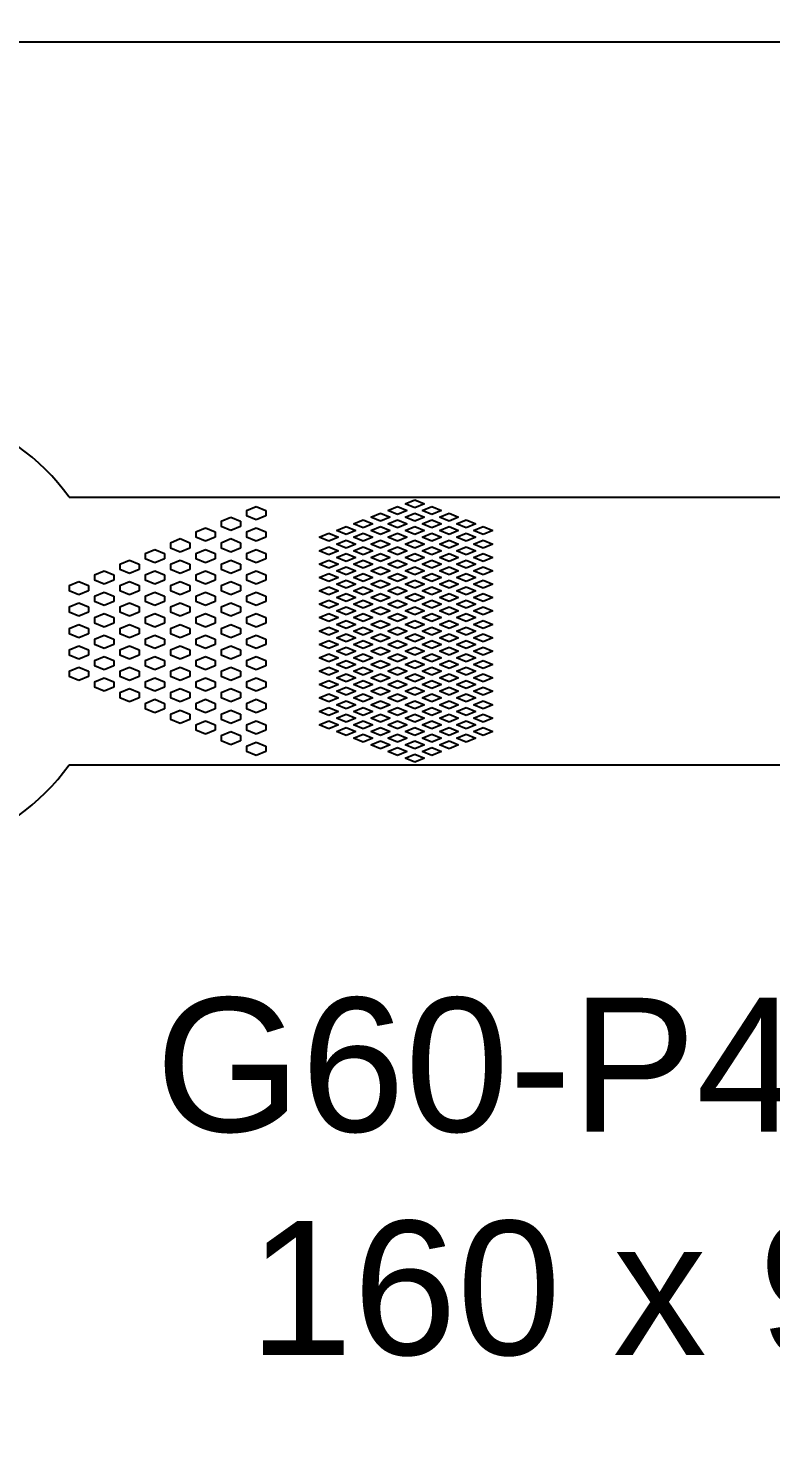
# Model space of a CAD drawing. Header units: inches. Extents: x -271009 to 5700, y -37000 to 38138.
# Drawn here: x -105354 to -102543, y -5405 to 0 of the extents above; entities that cross this region are included whole.
import ezdxf

# ---------------------------------------------------------------- set-up
doc = ezdxf.new("R2010")
doc.units = ezdxf.units.IN
doc.header["$MEASUREMENT"] = 0
doc.styles.get("Standard").update_dxf_attribs({"font": 'arial.ttf'})

msp = doc.modelspace()

# ---------------------------------------------------------------- linework, layer by layer
for p, q in [((-105200, -1776.3), (-102243.7, -1776.3)), ((-104528.6, -1827), (-104492, -1811.8)), ((-104528.6, -1827), (-104528.6, -1847.3)), ((-104492, -1811.8), (-104455.5, -1827)), ((-104455.5, -1827), (-104455.5, -1847.3)), ((-104057.6, -1852.4), (-104021.1, -1837.2)), ((-104021.1, -1837.2), (-103984.5, -1852.4)), ((-103992.7, -1827), (-103956.1, -1811.8)), ((-103956.1, -1842.2), (-103992.7, -1827)), ((-103956.1, -1811.8), (-103919.6, -1827)), ((-103919.6, -1827), (-103956.1, -1842.2)), ((-103927.7, -1801.6), (-103891.2, -1786.4)), ((-103891.2, -1816.9), (-103927.7, -1801.6)), ((-103927.7, -1852.4), (-103891.2, -1837.2)), ((-103891.2, -1786.4), (-103854.6, -1801.6)), ((-103854.6, -1801.6), (-103891.2, -1816.9)), ((-103891.2, -1837.2), (-103854.6, -1852.4)), ((-103862.7, -1827), (-103826.2, -1811.8)), ((-103826.2, -1842.2), (-103862.7, -1827)), ((-103826.2, -1811.8), (-103789.7, -1827)), ((-103789.7, -1827), (-103826.2, -1842.2)), ((-103797.8, -1852.4), (-103761.2, -1837.2)), ((-103761.2, -1837.2), (-103724.7, -1852.4)), ((-104624.5, -1867.6), (-104588, -1852.4)), ((-104624.5, -1867.6), (-104624.5, -1887.9)), ((-104588, -1903.1), (-104624.5, -1887.9)), ((-104588, -1852.4), (-104551.4, -1867.6)), ((-104551.4, -1887.9), (-104588, -1903.1)), ((-104551.4, -1867.6), (-104551.4, -1887.9)), ((-104492, -1862.5), (-104528.6, -1847.3)), ((-104455.5, -1847.3), (-104492, -1862.5)), ((-104187.5, -1903.1), (-104151, -1887.9)), ((-104151, -1887.9), (-104114.5, -1903.1)), ((-104122.6, -1877.8), (-104086, -1862.5)), ((-104086, -1893), (-104122.6, -1877.8)), ((-104086, -1862.5), (-104049.5, -1877.8)), ((-104049.5, -1877.8), (-104086, -1893)), ((-104021.1, -1867.6), (-104057.6, -1852.4)), ((-104057.6, -1903.1), (-104021.1, -1887.9)), ((-103984.5, -1852.4), (-104021.1, -1867.6)), ((-104021.1, -1887.9), (-103984.5, -1903.1)), ((-103992.7, -1877.8), (-103956.1, -1862.5)), ((-103956.1, -1893), (-103992.7, -1877.8)), ((-103956.1, -1862.5), (-103919.6, -1877.8)), ((-103919.6, -1877.8), (-103956.1, -1893)), ((-103891.2, -1867.6), (-103927.7, -1852.4)), ((-103927.7, -1903.1), (-103891.2, -1887.9)), ((-103854.6, -1852.4), (-103891.2, -1867.6)), ((-103891.2, -1887.9), (-103854.6, -1903.1)), ((-103862.7, -1877.8), (-103826.2, -1862.5)), ((-103826.2, -1893), (-103862.7, -1877.8)), ((-103826.2, -1862.5), (-103789.7, -1877.8)), ((-103789.7, -1877.8), (-103826.2, -1893)), ((-103761.2, -1867.6), (-103797.8, -1852.4)), ((-103797.8, -1903.1), (-103761.2, -1887.9)), ((-103724.7, -1852.4), (-103761.2, -1867.6)), ((-103761.2, -1887.9), (-103724.7, -1903.1)), ((-103732.8, -1877.8), (-103696.3, -1862.5)), ((-103696.3, -1893), (-103732.8, -1877.8)), ((-103696.3, -1862.5), (-103659.7, -1877.8)), ((-103659.7, -1877.8), (-103696.3, -1893)), ((-103667.9, -1903.1), (-103631.3, -1887.9)), ((-103631.3, -1887.9), (-103594.8, -1903.1)), ((-104816.3, -1948.8), (-104779.8, -1933.6)), ((-104779.8, -1933.6), (-104743.3, -1948.8)), ((-104720.4, -1908.2), (-104683.9, -1893)), ((-104720.4, -1908.2), (-104720.4, -1928.5)), ((-104683.9, -1943.7), (-104720.4, -1928.5)), ((-104683.9, -1893), (-104647.3, -1908.2)), ((-104647.3, -1928.5), (-104683.9, -1943.7)), ((-104647.3, -1908.2), (-104647.3, -1928.5)), ((-104624.5, -1948.8), (-104588, -1933.6)), ((-104588, -1933.6), (-104551.4, -1948.8)), ((-104528.6, -1908.2), (-104492, -1893)), ((-104528.6, -1908.2), (-104528.6, -1928.5)), ((-104492, -1943.7), (-104528.6, -1928.5)), ((-104492, -1893), (-104455.5, -1908.2)), ((-104455.5, -1928.5), (-104492, -1943.7)), ((-104455.5, -1908.2), (-104455.5, -1928.5)), ((-104252.5, -1928.5), (-104216, -1913.3)), ((-104216, -1943.7), (-104252.5, -1928.5)), ((-104216, -1913.3), (-104179.4, -1928.5)), ((-104179.4, -1928.5), (-104216, -1943.7)), ((-104151, -1918.4), (-104187.5, -1903.1)), ((-104187.5, -1953.9), (-104151, -1938.7)), ((-104114.5, -1903.1), (-104151, -1918.4)), ((-104151, -1938.7), (-104114.5, -1953.9)), ((-104122.6, -1928.5), (-104086, -1913.3)), ((-104086, -1943.7), (-104122.6, -1928.5)), ((-104086, -1913.3), (-104049.5, -1928.5)), ((-104049.5, -1928.5), (-104086, -1943.7)), ((-104021.1, -1918.4), (-104057.6, -1903.1)), ((-104057.6, -1953.9), (-104021.1, -1938.7)), ((-103984.5, -1903.1), (-104021.1, -1918.4)), ((-104021.1, -1938.7), (-103984.5, -1953.9)), ((-103992.7, -1928.5), (-103956.1, -1913.3)), ((-103956.1, -1943.7), (-103992.7, -1928.5)), ((-103956.1, -1913.3), (-103919.6, -1928.5)), ((-103919.6, -1928.5), (-103956.1, -1943.7)), ((-103891.2, -1918.4), (-103927.7, -1903.1)), ((-103927.7, -1953.9), (-103891.2, -1938.7)), ((-103854.6, -1903.1), (-103891.2, -1918.4)), ((-103891.2, -1938.7), (-103854.6, -1953.9)), ((-103862.7, -1928.5), (-103826.2, -1913.3)), ((-103826.2, -1943.7), (-103862.7, -1928.5)), ((-103826.2, -1913.3), (-103789.7, -1928.5)), ((-103789.7, -1928.5), (-103826.2, -1943.7)), ((-103761.2, -1918.4), (-103797.8, -1903.1)), ((-103797.8, -1953.9), (-103761.2, -1938.7)), ((-103724.7, -1903.1), (-103761.2, -1918.4)), ((-103761.2, -1938.7), (-103724.7, -1953.9)), ((-103732.8, -1928.5), (-103696.3, -1913.3)), ((-103696.3, -1943.7), (-103732.8, -1928.5)), ((-103696.3, -1913.3), (-103659.7, -1928.5)), ((-103659.7, -1928.5), (-103696.3, -1943.7)), ((-103631.3, -1918.4), (-103667.9, -1903.1)), ((-103667.9, -1953.9), (-103631.3, -1938.7)), ((-103594.8, -1903.1), (-103631.3, -1918.4)), ((-103631.3, -1938.7), (-103594.8, -1953.9)), ((-104912.3, -1989.4), (-104875.7, -1974.2)), ((-104912.3, -1989.4), (-104912.3, -2009.7)), ((-104875.7, -1974.2), (-104839.2, -1989.4)), ((-104839.2, -1989.4), (-104839.2, -2009.7)), ((-104816.3, -1948.8), (-104816.3, -1969.1)), ((-104779.8, -1984.3), (-104816.3, -1969.1)), ((-104743.3, -1969.1), (-104779.8, -1984.3)), ((-104743.3, -1948.8), (-104743.3, -1969.1)), ((-104720.4, -1989.4), (-104683.9, -1974.2)), ((-104720.4, -1989.4), (-104720.4, -2009.7)), ((-104683.9, -1974.2), (-104647.3, -1989.4)), ((-104647.3, -1989.4), (-104647.3, -2009.7)), ((-104624.5, -1948.8), (-104624.5, -1969.1)), ((-104588, -1984.3), (-104624.5, -1969.1)), ((-104551.4, -1969.1), (-104588, -1984.3)), ((-104551.4, -1948.8), (-104551.4, -1969.1)), ((-104528.6, -1989.4), (-104492, -1974.2)), ((-104528.6, -1989.4), (-104528.6, -2009.7)), ((-104492, -1974.2), (-104455.5, -1989.4)), ((-104455.5, -1989.4), (-104455.5, -2009.7)), ((-104252.5, -1979.3), (-104216, -1964)), ((-104216, -1994.5), (-104252.5, -1979.3)), ((-104216, -1964), (-104179.4, -1979.3)), ((-104179.4, -1979.3), (-104216, -1994.5)), ((-104151, -1969.1), (-104187.5, -1953.9)), ((-104187.5, -2004.6), (-104151, -1989.4)), ((-104114.5, -1953.9), (-104151, -1969.1)), ((-104151, -1989.4), (-104114.5, -2004.6)), ((-104122.6, -1979.3), (-104086, -1964)), ((-104086, -1994.5), (-104122.6, -1979.3)), ((-104086, -1964), (-104049.5, -1979.3)), ((-104049.5, -1979.3), (-104086, -1994.5)), ((-104021.1, -1969.1), (-104057.6, -1953.9)), ((-104057.6, -2004.6), (-104021.1, -1989.4)), ((-103984.5, -1953.9), (-104021.1, -1969.1)), ((-104021.1, -1989.4), (-103984.5, -2004.6)), ((-103992.7, -1979.3), (-103956.1, -1964)), ((-103956.1, -1994.5), (-103992.7, -1979.3)), ((-103956.1, -1964), (-103919.6, -1979.3)), ((-103919.6, -1979.3), (-103956.1, -1994.5)), ((-103891.2, -1969.1), (-103927.7, -1953.9)), ((-103927.7, -2004.6), (-103891.2, -1989.4)), ((-103854.6, -1953.9), (-103891.2, -1969.1)), ((-103891.2, -1989.4), (-103854.6, -2004.6)), ((-103862.7, -1979.3), (-103826.2, -1964)), ((-103826.2, -1994.5), (-103862.7, -1979.3)), ((-103826.2, -1964), (-103789.7, -1979.3)), ((-103789.7, -1979.3), (-103826.2, -1994.5)), ((-103761.2, -1969.1), (-103797.8, -1953.9)), ((-103797.8, -2004.6), (-103761.2, -1989.4)), ((-103724.7, -1953.9), (-103761.2, -1969.1)), ((-103761.2, -1989.4), (-103724.7, -2004.6)), ((-103732.8, -1979.3), (-103696.3, -1964)), ((-103696.3, -1994.5), (-103732.8, -1979.3)), ((-103696.3, -1964), (-103659.7, -1979.3)), ((-103659.7, -1979.3), (-103696.3, -1994.5)), ((-103631.3, -1969.1), (-103667.9, -1953.9)), ((-103667.9, -2004.6), (-103631.3, -1989.4)), ((-103594.8, -1953.9), (-103631.3, -1969.1)), ((-103631.3, -1989.4), (-103594.8, -2004.6)), ((-105008.2, -2030), (-104971.6, -2014.8)), ((-105008.2, -2030), (-105008.2, -2050.3)), ((-104971.6, -2065.5), (-105008.2, -2050.3)), ((-104971.6, -2014.8), (-104935.1, -2030)), ((-104935.1, -2050.3), (-104971.6, -2065.5)), ((-104935.1, -2030), (-104935.1, -2050.3)), ((-104875.7, -2024.9), (-104912.3, -2009.7)), ((-104839.2, -2009.7), (-104875.7, -2024.9)), ((-104816.3, -2030), (-104779.8, -2014.8)), ((-104816.3, -2030), (-104816.3, -2050.3)), ((-104779.8, -2065.5), (-104816.3, -2050.3)), ((-104779.8, -2014.8), (-104743.3, -2030)), ((-104743.3, -2050.3), (-104779.8, -2065.5)), ((-104743.3, -2030), (-104743.3, -2050.3)), ((-104683.9, -2024.9), (-104720.4, -2009.7)), ((-104647.3, -2009.7), (-104683.9, -2024.9)), ((-104624.5, -2030), (-104588, -2014.8)), ((-104624.5, -2030), (-104624.5, -2050.3)), ((-104588, -2065.5), (-104624.5, -2050.3)), ((-104588, -2014.8), (-104551.4, -2030)), ((-104551.4, -2050.3), (-104588, -2065.5)), ((-104551.4, -2030), (-104551.4, -2050.3)), ((-104492, -2024.9), (-104528.6, -2009.7)), ((-104455.5, -2009.7), (-104492, -2024.9)), ((-104252.5, -2030), (-104216, -2014.8)), ((-104216, -2045.2), (-104252.5, -2030)), ((-104216, -2014.8), (-104179.4, -2030)), ((-104179.4, -2030), (-104216, -2045.2)), ((-104151, -2019.9), (-104187.5, -2004.6)), ((-104187.5, -2055.4), (-104151, -2040.2)), ((-104114.5, -2004.6), (-104151, -2019.9)), ((-104151, -2040.2), (-104114.5, -2055.4)), ((-104122.6, -2030), (-104086, -2014.8)), ((-104086, -2045.2), (-104122.6, -2030)), ((-104086, -2014.8), (-104049.5, -2030)), ((-104049.5, -2030), (-104086, -2045.2)), ((-104021.1, -2019.9), (-104057.6, -2004.6)), ((-104057.6, -2055.4), (-104021.1, -2040.2)), ((-103984.5, -2004.6), (-104021.1, -2019.9)), ((-104021.1, -2040.2), (-103984.5, -2055.4)), ((-103992.7, -2030), (-103956.1, -2014.8)), ((-103956.1, -2045.2), (-103992.7, -2030)), ((-103956.1, -2014.8), (-103919.6, -2030)), ((-103919.6, -2030), (-103956.1, -2045.2)), ((-103891.2, -2019.9), (-103927.7, -2004.6)), ((-103927.7, -2055.4), (-103891.2, -2040.2)), ((-103854.6, -2004.6), (-103891.2, -2019.9)), ((-103891.2, -2040.2), (-103854.6, -2055.4)), ((-103862.7, -2030), (-103826.2, -2014.8)), ((-103826.2, -2045.2), (-103862.7, -2030)), ((-103826.2, -2014.8), (-103789.7, -2030)), ((-103789.7, -2030), (-103826.2, -2045.2)), ((-103761.2, -2019.9), (-103797.8, -2004.6)), ((-103797.8, -2055.4), (-103761.2, -2040.2)), ((-103724.7, -2004.6), (-103761.2, -2019.9)), ((-103761.2, -2040.2), (-103724.7, -2055.4)), ((-103732.8, -2030), (-103696.3, -2014.8)), ((-103696.3, -2045.2), (-103732.8, -2030)), ((-103696.3, -2014.8), (-103659.7, -2030)), ((-103659.7, -2030), (-103696.3, -2045.2)), ((-103631.3, -2019.9), (-103667.9, -2004.6)), ((-103667.9, -2055.4), (-103631.3, -2040.2)), ((-103594.8, -2004.6), (-103631.3, -2019.9)), ((-103631.3, -2040.2), (-103594.8, -2055.4)), ((-105200, -2111.2), (-105163.5, -2096)), ((-105163.5, -2096), (-105126.9, -2111.2)), ((-105104.1, -2070.6), (-105067.5, -2055.4)), ((-105104.1, -2070.6), (-105104.1, -2090.9)), ((-105067.5, -2106.1), (-105104.1, -2090.9)), ((-105067.5, -2055.4), (-105031, -2070.6)), ((-105031, -2090.9), (-105067.5, -2106.1)), ((-105031, -2070.6), (-105031, -2090.9)), ((-105008.2, -2111.2), (-104971.6, -2096)), ((-104971.6, -2096), (-104935.1, -2111.2)), ((-104912.3, -2070.6), (-104875.7, -2055.4)), ((-104912.3, -2070.6), (-104912.3, -2090.9)), ((-104875.7, -2106.1), (-104912.3, -2090.9)), ((-104875.7, -2055.4), (-104839.2, -2070.6)), ((-104839.2, -2090.9), (-104875.7, -2106.1)), ((-104839.2, -2070.6), (-104839.2, -2090.9)), ((-104816.3, -2111.2), (-104779.8, -2096)), ((-104779.8, -2096), (-104743.3, -2111.2)), ((-104720.4, -2070.6), (-104683.9, -2055.4)), ((-104720.4, -2070.6), (-104720.4, -2090.9)), ((-104683.9, -2106.1), (-104720.4, -2090.9)), ((-104683.9, -2055.4), (-104647.3, -2070.6)), ((-104647.3, -2090.9), (-104683.9, -2106.1)), ((-104647.3, -2070.6), (-104647.3, -2090.9)), ((-104624.5, -2111.2), (-104588, -2096)), ((-104588, -2096), (-104551.4, -2111.2)), ((-104528.6, -2070.6), (-104492, -2055.4)), ((-104528.6, -2070.6), (-104528.6, -2090.9)), ((-104492, -2106.1), (-104528.6, -2090.9)), ((-104492, -2055.4), (-104455.5, -2070.6)), ((-104455.5, -2090.9), (-104492, -2106.1)), ((-104455.5, -2070.6), (-104455.5, -2090.9)), ((-104252.5, -2080.8), (-104216, -2065.5)), ((-104216, -2096), (-104252.5, -2080.8)), ((-104216, -2065.5), (-104179.4, -2080.8)), ((-104179.4, -2080.8), (-104216, -2096)), ((-104151, -2070.6), (-104187.5, -2055.4)), ((-104187.5, -2106.1), (-104151, -2090.9)), ((-104151, -2121.4), (-104187.5, -2106.1)), ((-104114.5, -2055.4), (-104151, -2070.6)), ((-104151, -2090.9), (-104114.5, -2106.1)), ((-104114.5, -2106.1), (-104151, -2121.4)), ((-104122.6, -2080.8), (-104086, -2065.5)), ((-104086, -2096), (-104122.6, -2080.8)), ((-104086, -2065.5), (-104049.5, -2080.8)), ((-104049.5, -2080.8), (-104086, -2096)), ((-104021.1, -2070.6), (-104057.6, -2055.4)), ((-104057.6, -2106.1), (-104021.1, -2090.9)), ((-104021.1, -2121.4), (-104057.6, -2106.1)), ((-103984.5, -2055.4), (-104021.1, -2070.6)), ((-104021.1, -2090.9), (-103984.5, -2106.1)), ((-103984.5, -2106.1), (-104021.1, -2121.4)), ((-103992.7, -2080.8), (-103956.1, -2065.5)), ((-103956.1, -2096), (-103992.7, -2080.8)), ((-103956.1, -2065.5), (-103919.6, -2080.8)), ((-103919.6, -2080.8), (-103956.1, -2096)), ((-103891.2, -2070.6), (-103927.7, -2055.4)), ((-103927.7, -2106.1), (-103891.2, -2090.9)), ((-103891.2, -2121.4), (-103927.7, -2106.1)), ((-103854.6, -2055.4), (-103891.2, -2070.6)), ((-103891.2, -2090.9), (-103854.6, -2106.1)), ((-103854.6, -2106.1), (-103891.2, -2121.4)), ((-103862.7, -2080.8), (-103826.2, -2065.5)), ((-103826.2, -2096), (-103862.7, -2080.8)), ((-103826.2, -2065.5), (-103789.7, -2080.8)), ((-103789.7, -2080.8), (-103826.2, -2096)), ((-103761.2, -2070.6), (-103797.8, -2055.4)), ((-103797.8, -2106.1), (-103761.2, -2090.9)), ((-103761.2, -2121.4), (-103797.8, -2106.1)), ((-103724.7, -2055.4), (-103761.2, -2070.6)), ((-103761.2, -2090.9), (-103724.7, -2106.1)), ((-103724.7, -2106.1), (-103761.2, -2121.4)), ((-103732.8, -2080.8), (-103696.3, -2065.5)), ((-103696.3, -2096), (-103732.8, -2080.8)), ((-103696.3, -2065.5), (-103659.7, -2080.8)), ((-103659.7, -2080.8), (-103696.3, -2096)), ((-103631.3, -2070.6), (-103667.9, -2055.4)), ((-103667.9, -2106.1), (-103631.3, -2090.9)), ((-103631.3, -2121.4), (-103667.9, -2106.1)), ((-103594.8, -2055.4), (-103631.3, -2070.6)), ((-103631.3, -2090.9), (-103594.8, -2106.1)), ((-103594.8, -2106.1), (-103631.3, -2121.4)), ((-105200, -2111.2), (-105200, -2131.5)), ((-105163.5, -2146.7), (-105200, -2131.5)), ((-105126.9, -2131.5), (-105163.5, -2146.7)), ((-105126.9, -2111.2), (-105126.9, -2131.5)), ((-105104.1, -2151.8), (-105067.5, -2136.6)), ((-105104.1, -2151.8), (-105104.1, -2172.1)), ((-105067.5, -2136.6), (-105031, -2151.8)), ((-105031, -2151.8), (-105031, -2172.1)), ((-105008.2, -2111.2), (-105008.2, -2131.5)), ((-104971.6, -2146.7), (-105008.2, -2131.5)), ((-104935.1, -2131.5), (-104971.6, -2146.7)), ((-104935.1, -2111.2), (-104935.1, -2131.5)), ((-104912.3, -2151.8), (-104875.7, -2136.6)), ((-104912.3, -2151.8), (-104912.3, -2172.1)), ((-104875.7, -2136.6), (-104839.2, -2151.8)), ((-104839.2, -2151.8), (-104839.2, -2172.1)), ((-104816.3, -2111.2), (-104816.3, -2131.5)), ((-104779.8, -2146.7), (-104816.3, -2131.5)), ((-104743.3, -2131.5), (-104779.8, -2146.7)), ((-104743.3, -2111.2), (-104743.3, -2131.5)), ((-104720.4, -2151.8), (-104683.9, -2136.6)), ((-104720.4, -2151.8), (-104720.4, -2172.1)), ((-104683.9, -2136.6), (-104647.3, -2151.8)), ((-104647.3, -2151.8), (-104647.3, -2172.1)), ((-104624.5, -2111.2), (-104624.5, -2131.5)), ((-104588, -2146.7), (-104624.5, -2131.5)), ((-104551.4, -2131.5), (-104588, -2146.7)), ((-104551.4, -2111.2), (-104551.4, -2131.5)), ((-104528.6, -2151.8), (-104492, -2136.6)), ((-104528.6, -2151.8), (-104528.6, -2172.1)), ((-104492, -2136.6), (-104455.5, -2151.8)), ((-104455.5, -2151.8), (-104455.5, -2172.1)), ((-104252.5, -2131.5), (-104216, -2116.3)), ((-104216, -2146.7), (-104252.5, -2131.5)), ((-104216, -2116.3), (-104179.4, -2131.5)), ((-104179.4, -2131.5), (-104216, -2146.7)), ((-104187.5, -2156.9), (-104151, -2141.7)), ((-104151, -2172.1), (-104187.5, -2156.9)), ((-104151, -2141.7), (-104114.5, -2156.9)), ((-104114.5, -2156.9), (-104151, -2172.1)), ((-104122.6, -2131.5), (-104086, -2116.3)), ((-104086, -2146.7), (-104122.6, -2131.5)), ((-104086, -2116.3), (-104049.5, -2131.5)), ((-104049.5, -2131.5), (-104086, -2146.7)), ((-104057.6, -2156.9), (-104021.1, -2141.7)), ((-104021.1, -2172.1), (-104057.6, -2156.9)), ((-104021.1, -2141.7), (-103984.5, -2156.9)), ((-103984.5, -2156.9), (-104021.1, -2172.1)), ((-103992.7, -2131.5), (-103956.1, -2116.3)), ((-103956.1, -2146.7), (-103992.7, -2131.5)), ((-103956.1, -2116.3), (-103919.6, -2131.5)), ((-103919.6, -2131.5), (-103956.1, -2146.7)), ((-103927.7, -2156.9), (-103891.2, -2141.7)), ((-103891.2, -2172.1), (-103927.7, -2156.9)), ((-103891.2, -2141.7), (-103854.6, -2156.9)), ((-103854.6, -2156.9), (-103891.2, -2172.1)), ((-103862.7, -2131.5), (-103826.2, -2116.3)), ((-103826.2, -2146.7), (-103862.7, -2131.5)), ((-103826.2, -2116.3), (-103789.7, -2131.5)), ((-103789.7, -2131.5), (-103826.2, -2146.7)), ((-103797.8, -2156.9), (-103761.2, -2141.7)), ((-103761.2, -2172.1), (-103797.8, -2156.9)), ((-103761.2, -2141.7), (-103724.7, -2156.9)), ((-103724.7, -2156.9), (-103761.2, -2172.1)), ((-103732.8, -2131.5), (-103696.3, -2116.3)), ((-103696.3, -2146.7), (-103732.8, -2131.5)), ((-103696.3, -2116.3), (-103659.7, -2131.5)), ((-103659.7, -2131.5), (-103696.3, -2146.7)), ((-103667.9, -2156.9), (-103631.3, -2141.7)), ((-103631.3, -2172.1), (-103667.9, -2156.9)), ((-103631.3, -2141.7), (-103594.8, -2156.9)), ((-103594.8, -2156.9), (-103631.3, -2172.1)), ((-105200, -2192.4), (-105163.5, -2177.2)), ((-105200, -2192.4), (-105200, -2212.7)), ((-105163.5, -2227.9), (-105200, -2212.7)), ((-105163.5, -2177.2), (-105126.9, -2192.4)), ((-105126.9, -2212.7), (-105163.5, -2227.9)), ((-105126.9, -2192.4), (-105126.9, -2212.7)), ((-105067.5, -2187.3), (-105104.1, -2172.1)), ((-105031, -2172.1), (-105067.5, -2187.3)), ((-105008.2, -2192.4), (-104971.6, -2177.2)), ((-105008.2, -2192.4), (-105008.2, -2212.7)), ((-104971.6, -2227.9), (-105008.2, -2212.7)), ((-104971.6, -2177.2), (-104935.1, -2192.4)), ((-104935.1, -2212.7), (-104971.6, -2227.9)), ((-104935.1, -2192.4), (-104935.1, -2212.7)), ((-104875.7, -2187.3), (-104912.3, -2172.1)), ((-104839.2, -2172.1), (-104875.7, -2187.3)), ((-104816.3, -2192.4), (-104779.8, -2177.2)), ((-104816.3, -2192.4), (-104816.3, -2212.7)), ((-104779.8, -2227.9), (-104816.3, -2212.7)), ((-104779.8, -2177.2), (-104743.3, -2192.4)), ((-104743.3, -2212.7), (-104779.8, -2227.9)), ((-104743.3, -2192.4), (-104743.3, -2212.7)), ((-104683.9, -2187.3), (-104720.4, -2172.1)), ((-104647.3, -2172.1), (-104683.9, -2187.3)), ((-104624.5, -2192.4), (-104588, -2177.2)), ((-104624.5, -2192.4), (-104624.5, -2212.7)), ((-104588, -2227.9), (-104624.5, -2212.7)), ((-104588, -2177.2), (-104551.4, -2192.4)), ((-104551.4, -2212.7), (-104588, -2227.9)), ((-104551.4, -2192.4), (-104551.4, -2212.7)), ((-104492, -2187.3), (-104528.6, -2172.1)), ((-104455.5, -2172.1), (-104492, -2187.3)), ((-104252.5, -2182.3), (-104216, -2167)), ((-104216, -2197.5), (-104252.5, -2182.3)), ((-104216, -2167), (-104179.4, -2182.3)), ((-104179.4, -2182.3), (-104216, -2197.5)), ((-104187.5, -2207.6), (-104151, -2192.4)), ((-104151, -2222.9), (-104187.5, -2207.6)), ((-104151, -2192.4), (-104114.5, -2207.6)), ((-104114.5, -2207.6), (-104151, -2222.9)), ((-104122.6, -2182.3), (-104086, -2167)), ((-104086, -2197.5), (-104122.6, -2182.3)), ((-104086, -2167), (-104049.5, -2182.3)), ((-104049.5, -2182.3), (-104086, -2197.5)), ((-104057.6, -2207.6), (-104021.1, -2192.4)), ((-104021.1, -2222.9), (-104057.6, -2207.6)), ((-104021.1, -2192.4), (-103984.5, -2207.6)), ((-103984.5, -2207.6), (-104021.1, -2222.9)), ((-103992.7, -2182.3), (-103956.1, -2167)), ((-103956.1, -2197.5), (-103992.7, -2182.3)), ((-103956.1, -2167), (-103919.6, -2182.3)), ((-103919.6, -2182.3), (-103956.1, -2197.5)), ((-103927.7, -2207.6), (-103891.2, -2192.4)), ((-103891.2, -2222.9), (-103927.7, -2207.6)), ((-103891.2, -2192.4), (-103854.6, -2207.6)), ((-103854.6, -2207.6), (-103891.2, -2222.9)), ((-103862.7, -2182.3), (-103826.2, -2167)), ((-103826.2, -2197.5), (-103862.7, -2182.3)), ((-103826.2, -2167), (-103789.7, -2182.3)), ((-103789.7, -2182.3), (-103826.2, -2197.5)), ((-103797.8, -2207.6), (-103761.2, -2192.4)), ((-103761.2, -2222.9), (-103797.8, -2207.6)), ((-103761.2, -2192.4), (-103724.7, -2207.6)), ((-103724.7, -2207.6), (-103761.2, -2222.9)), ((-103732.8, -2182.3), (-103696.3, -2167)), ((-103696.3, -2197.5), (-103732.8, -2182.3)), ((-103696.3, -2167), (-103659.7, -2182.3)), ((-103659.7, -2182.3), (-103696.3, -2197.5)), ((-103667.9, -2207.6), (-103631.3, -2192.4)), ((-103631.3, -2222.9), (-103667.9, -2207.6)), ((-103631.3, -2192.4), (-103594.8, -2207.6)), ((-103594.8, -2207.6), (-103631.3, -2222.9)), ((-105200, -2273.6), (-105163.5, -2258.4)), ((-105163.5, -2258.4), (-105126.9, -2273.6)), ((-105104.1, -2233), (-105067.5, -2217.8)), ((-105104.1, -2233), (-105104.1, -2253.3)), ((-105067.5, -2268.5), (-105104.1, -2253.3)), ((-105067.5, -2217.8), (-105031, -2233)), ((-105031, -2253.3), (-105067.5, -2268.5)), ((-105031, -2233), (-105031, -2253.3)), ((-105008.2, -2273.6), (-104971.6, -2258.4)), ((-104971.6, -2258.4), (-104935.1, -2273.6)), ((-104912.3, -2233), (-104875.7, -2217.8)), ((-104912.3, -2233), (-104912.3, -2253.3)), ((-104875.7, -2268.5), (-104912.3, -2253.3)), ((-104875.7, -2217.8), (-104839.2, -2233)), ((-104839.2, -2253.3), (-104875.7, -2268.5)), ((-104839.2, -2233), (-104839.2, -2253.3)), ((-104816.3, -2273.6), (-104779.8, -2258.4)), ((-104779.8, -2258.4), (-104743.3, -2273.6)), ((-104720.4, -2233), (-104683.9, -2217.8)), ((-104720.4, -2233), (-104720.4, -2253.3)), ((-104683.9, -2268.5), (-104720.4, -2253.3)), ((-104683.9, -2217.8), (-104647.3, -2233)), ((-104647.3, -2253.3), (-104683.9, -2268.5)), ((-104647.3, -2233), (-104647.3, -2253.3)), ((-104624.5, -2273.6), (-104588, -2258.4)), ((-104588, -2258.4), (-104551.4, -2273.6)), ((-104528.6, -2233), (-104492, -2217.8)), ((-104528.6, -2233), (-104528.6, -2253.3)), ((-104492, -2268.5), (-104528.6, -2253.3)), ((-104492, -2217.8), (-104455.5, -2233)), ((-104455.5, -2253.3), (-104492, -2268.5)), ((-104455.5, -2233), (-104455.5, -2253.3)), ((-104252.5, -2233), (-104216, -2217.8)), ((-104216, -2248.2), (-104252.5, -2233)), ((-104252.5, -2283.8), (-104216, -2268.5)), ((-104216, -2217.8), (-104179.4, -2233)), ((-104179.4, -2233), (-104216, -2248.2)), ((-104216, -2268.5), (-104179.4, -2283.8)), ((-104187.5, -2258.4), (-104151, -2243.2)), ((-104151, -2273.6), (-104187.5, -2258.4)), ((-104151, -2243.2), (-104114.5, -2258.4)), ((-104114.5, -2258.4), (-104151, -2273.6)), ((-104122.6, -2233), (-104086, -2217.8)), ((-104086, -2248.2), (-104122.6, -2233)), ((-104122.6, -2283.8), (-104086, -2268.5)), ((-104086, -2217.8), (-104049.5, -2233)), ((-104049.5, -2233), (-104086, -2248.2)), ((-104086, -2268.5), (-104049.5, -2283.8)), ((-104057.6, -2258.4), (-104021.1, -2243.2)), ((-104021.1, -2273.6), (-104057.6, -2258.4)), ((-104021.1, -2243.2), (-103984.5, -2258.4)), ((-103984.5, -2258.4), (-104021.1, -2273.6)), ((-103992.7, -2233), (-103956.1, -2217.8)), ((-103956.1, -2248.2), (-103992.7, -2233)), ((-103992.7, -2283.8), (-103956.1, -2268.5)), ((-103956.1, -2217.8), (-103919.6, -2233)), ((-103919.6, -2233), (-103956.1, -2248.2)), ((-103956.1, -2268.5), (-103919.6, -2283.8)), ((-103927.7, -2258.4), (-103891.2, -2243.2)), ((-103891.2, -2273.6), (-103927.7, -2258.4)), ((-103891.2, -2243.2), (-103854.6, -2258.4)), ((-103854.6, -2258.4), (-103891.2, -2273.6)), ((-103862.7, -2233), (-103826.2, -2217.8)), ((-103826.2, -2248.2), (-103862.7, -2233)), ((-103862.7, -2283.8), (-103826.2, -2268.5)), ((-103826.2, -2217.8), (-103789.7, -2233)), ((-103789.7, -2233), (-103826.2, -2248.2)), ((-103826.2, -2268.5), (-103789.7, -2283.8)), ((-103797.8, -2258.4), (-103761.2, -2243.2)), ((-103761.2, -2273.6), (-103797.8, -2258.4)), ((-103761.2, -2243.2), (-103724.7, -2258.4)), ((-103724.7, -2258.4), (-103761.2, -2273.6)), ((-103732.8, -2233), (-103696.3, -2217.8)), ((-103696.3, -2248.2), (-103732.8, -2233)), ((-103732.8, -2283.8), (-103696.3, -2268.5)), ((-103696.3, -2217.8), (-103659.7, -2233)), ((-103659.7, -2233), (-103696.3, -2248.2)), ((-103696.3, -2268.5), (-103659.7, -2283.8)), ((-103667.9, -2258.4), (-103631.3, -2243.2)), ((-103631.3, -2273.6), (-103667.9, -2258.4)), ((-103631.3, -2243.2), (-103594.8, -2258.4)), ((-103594.8, -2258.4), (-103631.3, -2273.6)), ((-105200, -2273.6), (-105200, -2293.9)), ((-105163.5, -2309.1), (-105200, -2293.9)), ((-105126.9, -2293.9), (-105163.5, -2309.1)), ((-105126.9, -2273.6), (-105126.9, -2293.9)), ((-105104.1, -2314.2), (-105067.5, -2299)), ((-105104.1, -2314.2), (-105104.1, -2334.5)), ((-105067.5, -2299), (-105031, -2314.2)), ((-105031, -2314.2), (-105031, -2334.5)), ((-105008.2, -2273.6), (-105008.2, -2293.9)), ((-104971.6, -2309.1), (-105008.2, -2293.9)), ((-104935.1, -2293.9), (-104971.6, -2309.1)), ((-104935.1, -2273.6), (-104935.1, -2293.9)), ((-104912.3, -2314.2), (-104875.7, -2299)), ((-104912.3, -2314.2), (-104912.3, -2334.5)), ((-104875.7, -2299), (-104839.2, -2314.2)), ((-104839.2, -2314.2), (-104839.2, -2334.5)), ((-104816.3, -2273.6), (-104816.3, -2293.9)), ((-104779.8, -2309.1), (-104816.3, -2293.9)), ((-104743.3, -2293.9), (-104779.8, -2309.1)), ((-104743.3, -2273.6), (-104743.3, -2293.9)), ((-104720.4, -2314.2), (-104683.9, -2299)), ((-104720.4, -2314.2), (-104720.4, -2334.5)), ((-104683.9, -2299), (-104647.3, -2314.2)), ((-104647.3, -2314.2), (-104647.3, -2334.5)), ((-104624.5, -2273.6), (-104624.5, -2293.9)), ((-104588, -2309.1), (-104624.5, -2293.9)), ((-104551.4, -2293.9), (-104588, -2309.1)), ((-104551.4, -2273.6), (-104551.4, -2293.9)), ((-104528.6, -2314.2), (-104492, -2299)), ((-104528.6, -2314.2), (-104528.6, -2334.5)), ((-104492, -2299), (-104455.5, -2314.2)), ((-104455.5, -2314.2), (-104455.5, -2334.5)), ((-104216, -2299), (-104252.5, -2283.8)), ((-104252.5, -2334.5), (-104216, -2319.3)), ((-104179.4, -2283.8), (-104216, -2299)), ((-104216, -2319.3), (-104179.4, -2334.5)), ((-104187.5, -2309.1), (-104151, -2293.9)), ((-104151, -2324.4), (-104187.5, -2309.1)), ((-104151, -2293.9), (-104114.5, -2309.1)), ((-104114.5, -2309.1), (-104151, -2324.4)), ((-104086, -2299), (-104122.6, -2283.8)), ((-104122.6, -2334.5), (-104086, -2319.3)), ((-104049.5, -2283.8), (-104086, -2299)), ((-104086, -2319.3), (-104049.5, -2334.5)), ((-104057.6, -2309.1), (-104021.1, -2293.9)), ((-104021.1, -2324.4), (-104057.6, -2309.1)), ((-104021.1, -2293.9), (-103984.5, -2309.1)), ((-103984.5, -2309.1), (-104021.1, -2324.4)), ((-103956.1, -2299), (-103992.7, -2283.8)), ((-103992.7, -2334.5), (-103956.1, -2319.3)), ((-103919.6, -2283.8), (-103956.1, -2299)), ((-103956.1, -2319.3), (-103919.6, -2334.5)), ((-103927.7, -2309.1), (-103891.2, -2293.9)), ((-103891.2, -2324.4), (-103927.7, -2309.1)), ((-103891.2, -2293.9), (-103854.6, -2309.1)), ((-103854.6, -2309.1), (-103891.2, -2324.4)), ((-103826.2, -2299), (-103862.7, -2283.8)), ((-103862.7, -2334.5), (-103826.2, -2319.3)), ((-103789.7, -2283.8), (-103826.2, -2299)), ((-103826.2, -2319.3), (-103789.7, -2334.5)), ((-103797.8, -2309.1), (-103761.2, -2293.9)), ((-103761.2, -2324.4), (-103797.8, -2309.1)), ((-103761.2, -2293.9), (-103724.7, -2309.1)), ((-103724.7, -2309.1), (-103761.2, -2324.4)), ((-103696.3, -2299), (-103732.8, -2283.8)), ((-103732.8, -2334.5), (-103696.3, -2319.3)), ((-103659.7, -2283.8), (-103696.3, -2299)), ((-103696.3, -2319.3), (-103659.7, -2334.5)), ((-103667.9, -2309.1), (-103631.3, -2293.9)), ((-103631.3, -2324.4), (-103667.9, -2309.1)), ((-103631.3, -2293.9), (-103594.8, -2309.1)), ((-103594.8, -2309.1), (-103631.3, -2324.4)), ((-105200, -2354.8), (-105163.5, -2339.6)), ((-105200, -2354.8), (-105200, -2375.1)), ((-105163.5, -2390.3), (-105200, -2375.1)), ((-105163.5, -2339.6), (-105126.9, -2354.8)), ((-105126.9, -2375.1), (-105163.5, -2390.3)), ((-105126.9, -2354.8), (-105126.9, -2375.1)), ((-105067.5, -2349.7), (-105104.1, -2334.5)), ((-105031, -2334.5), (-105067.5, -2349.7)), ((-105008.2, -2354.8), (-104971.6, -2339.6)), ((-105008.2, -2354.8), (-105008.2, -2375.1)), ((-104971.6, -2390.3), (-105008.2, -2375.1)), ((-104971.6, -2339.6), (-104935.1, -2354.8)), ((-104935.1, -2375.1), (-104971.6, -2390.3)), ((-104935.1, -2354.8), (-104935.1, -2375.1)), ((-104875.7, -2349.7), (-104912.3, -2334.5)), ((-104839.2, -2334.5), (-104875.7, -2349.7)), ((-104816.3, -2354.8), (-104779.8, -2339.6)), ((-104816.3, -2354.8), (-104816.3, -2375.1)), ((-104779.8, -2390.3), (-104816.3, -2375.1)), ((-104779.8, -2339.6), (-104743.3, -2354.8)), ((-104743.3, -2375.1), (-104779.8, -2390.3)), ((-104743.3, -2354.8), (-104743.3, -2375.1)), ((-104683.9, -2349.7), (-104720.4, -2334.5)), ((-104647.3, -2334.5), (-104683.9, -2349.7)), ((-104624.5, -2354.8), (-104588, -2339.6)), ((-104624.5, -2354.8), (-104624.5, -2375.1)), ((-104588, -2390.3), (-104624.5, -2375.1)), ((-104588, -2339.6), (-104551.4, -2354.8)), ((-104551.4, -2375.1), (-104588, -2390.3)), ((-104551.4, -2354.8), (-104551.4, -2375.1)), ((-104492, -2349.7), (-104528.6, -2334.5)), ((-104455.5, -2334.5), (-104492, -2349.7)), ((-104216, -2349.7), (-104252.5, -2334.5)), ((-104252.5, -2385.3), (-104216, -2370)), ((-104179.4, -2334.5), (-104216, -2349.7)), ((-104216, -2370), (-104179.4, -2385.3)), ((-104187.5, -2359.9), (-104151, -2344.7)), ((-104151, -2375.1), (-104187.5, -2359.9)), ((-104151, -2344.7), (-104114.5, -2359.9)), ((-104114.5, -2359.9), (-104151, -2375.1)), ((-104086, -2349.7), (-104122.6, -2334.5)), ((-104122.6, -2385.3), (-104086, -2370)), ((-104049.5, -2334.5), (-104086, -2349.7)), ((-104086, -2370), (-104049.5, -2385.3)), ((-104057.6, -2359.9), (-104021.1, -2344.7)), ((-104021.1, -2375.1), (-104057.6, -2359.9)), ((-104021.1, -2344.7), (-103984.5, -2359.9)), ((-103984.5, -2359.9), (-104021.1, -2375.1)), ((-103956.1, -2349.7), (-103992.7, -2334.5)), ((-103992.7, -2385.3), (-103956.1, -2370)), ((-103919.6, -2334.5), (-103956.1, -2349.7)), ((-103956.1, -2370), (-103919.6, -2385.3)), ((-103927.7, -2359.9), (-103891.2, -2344.7)), ((-103891.2, -2375.1), (-103927.7, -2359.9)), ((-103891.2, -2344.7), (-103854.6, -2359.9)), ((-103854.6, -2359.9), (-103891.2, -2375.1)), ((-103826.2, -2349.7), (-103862.7, -2334.5)), ((-103862.7, -2385.3), (-103826.2, -2370)), ((-103789.7, -2334.5), (-103826.2, -2349.7)), ((-103826.2, -2370), (-103789.7, -2385.3)), ((-103797.8, -2359.9), (-103761.2, -2344.7)), ((-103761.2, -2375.1), (-103797.8, -2359.9)), ((-103761.2, -2344.7), (-103724.7, -2359.9)), ((-103724.7, -2359.9), (-103761.2, -2375.1)), ((-103696.3, -2349.7), (-103732.8, -2334.5)), ((-103732.8, -2385.3), (-103696.3, -2370)), ((-103659.7, -2334.5), (-103696.3, -2349.7)), ((-103696.3, -2370), (-103659.7, -2385.3)), ((-103667.9, -2359.9), (-103631.3, -2344.7)), ((-103631.3, -2375.1), (-103667.9, -2359.9)), ((-103631.3, -2344.7), (-103594.8, -2359.9)), ((-103594.8, -2359.9), (-103631.3, -2375.1)), ((-105200, -2436), (-105163.5, -2420.8)), ((-105163.5, -2420.8), (-105126.9, -2436)), ((-105104.1, -2395.4), (-105067.5, -2380.2)), ((-105104.1, -2395.4), (-105104.1, -2415.7)), ((-105067.5, -2430.9), (-105104.1, -2415.7)), ((-105067.5, -2380.2), (-105031, -2395.4)), ((-105031, -2415.7), (-105067.5, -2430.9)), ((-105031, -2395.4), (-105031, -2415.7)), ((-105008.2, -2436), (-104971.6, -2420.8)), ((-104971.6, -2420.8), (-104935.1, -2436)), ((-104912.3, -2395.4), (-104875.7, -2380.2)), ((-104912.3, -2395.4), (-104912.3, -2415.7)), ((-104875.7, -2430.9), (-104912.3, -2415.7)), ((-104875.7, -2380.2), (-104839.2, -2395.4)), ((-104839.2, -2415.7), (-104875.7, -2430.9)), ((-104839.2, -2395.4), (-104839.2, -2415.7)), ((-104816.3, -2436), (-104779.8, -2420.8)), ((-104779.8, -2420.8), (-104743.3, -2436)), ((-104720.4, -2395.4), (-104683.9, -2380.2)), ((-104720.4, -2395.4), (-104720.4, -2415.7)), ((-104683.9, -2430.9), (-104720.4, -2415.7)), ((-104683.9, -2380.2), (-104647.3, -2395.4)), ((-104647.3, -2415.7), (-104683.9, -2430.9)), ((-104647.3, -2395.4), (-104647.3, -2415.7)), ((-104624.5, -2436), (-104588, -2420.8)), ((-104588, -2420.8), (-104551.4, -2436)), ((-104528.6, -2395.4), (-104492, -2380.2)), ((-104528.6, -2395.4), (-104528.6, -2415.7)), ((-104492, -2430.9), (-104528.6, -2415.7)), ((-104492, -2380.2), (-104455.5, -2395.4)), ((-104455.5, -2415.7), (-104492, -2430.9)), ((-104455.5, -2395.4), (-104455.5, -2415.7)), ((-104216, -2400.5), (-104252.5, -2385.3)), ((-104252.5, -2436), (-104216, -2420.8)), ((-104179.4, -2385.3), (-104216, -2400.5)), ((-104216, -2420.8), (-104179.4, -2436)), ((-104187.5, -2410.6), (-104151, -2395.4)), ((-104151, -2425.9), (-104187.5, -2410.6)), ((-104151, -2395.4), (-104114.5, -2410.6)), ((-104114.5, -2410.6), (-104151, -2425.9)), ((-104086, -2400.5), (-104122.6, -2385.3)), ((-104122.6, -2436), (-104086, -2420.8)), ((-104049.5, -2385.3), (-104086, -2400.5)), ((-104086, -2420.8), (-104049.5, -2436)), ((-104057.6, -2410.6), (-104021.1, -2395.4)), ((-104021.1, -2425.9), (-104057.6, -2410.6)), ((-104021.1, -2395.4), (-103984.5, -2410.6)), ((-103984.5, -2410.6), (-104021.1, -2425.9)), ((-103956.1, -2400.5), (-103992.7, -2385.3)), ((-103992.7, -2436), (-103956.1, -2420.8)), ((-103919.6, -2385.3), (-103956.1, -2400.5)), ((-103956.1, -2420.8), (-103919.6, -2436)), ((-103927.7, -2410.6), (-103891.2, -2395.4)), ((-103891.2, -2425.9), (-103927.7, -2410.6)), ((-103891.2, -2395.4), (-103854.6, -2410.6)), ((-103854.6, -2410.6), (-103891.2, -2425.9)), ((-103826.2, -2400.5), (-103862.7, -2385.3)), ((-103862.7, -2436), (-103826.2, -2420.8)), ((-103789.7, -2385.3), (-103826.2, -2400.5)), ((-103826.2, -2420.8), (-103789.7, -2436)), ((-103797.8, -2410.6), (-103761.2, -2395.4)), ((-103761.2, -2425.9), (-103797.8, -2410.6)), ((-103761.2, -2395.4), (-103724.7, -2410.6)), ((-103724.7, -2410.6), (-103761.2, -2425.9)), ((-103696.3, -2400.5), (-103732.8, -2385.3)), ((-103732.8, -2436), (-103696.3, -2420.8)), ((-103659.7, -2385.3), (-103696.3, -2400.5)), ((-103696.3, -2420.8), (-103659.7, -2436)), ((-103667.9, -2410.6), (-103631.3, -2395.4)), ((-103631.3, -2425.9), (-103667.9, -2410.6)), ((-103631.3, -2395.4), (-103594.8, -2410.6)), ((-103594.8, -2410.6), (-103631.3, -2425.9)), ((-105200, -2436), (-105200, -2456.3)), ((-105163.5, -2471.5), (-105200, -2456.3)), ((-105126.9, -2456.3), (-105163.5, -2471.5)), ((-105126.9, -2436), (-105126.9, -2456.3)), ((-105104.1, -2476.6), (-105067.5, -2461.4)), ((-105104.1, -2476.6), (-105104.1, -2496.9)), ((-105067.5, -2461.4), (-105031, -2476.6)), ((-105031, -2476.6), (-105031, -2496.9)), ((-105008.2, -2436), (-105008.2, -2456.3)), ((-104971.6, -2471.5), (-105008.2, -2456.3)), ((-104935.1, -2456.3), (-104971.6, -2471.5)), ((-104935.1, -2436), (-104935.1, -2456.3)), ((-104912.3, -2476.6), (-104875.7, -2461.4)), ((-104912.3, -2476.6), (-104912.3, -2496.9)), ((-104875.7, -2461.4), (-104839.2, -2476.6)), ((-104839.2, -2476.6), (-104839.2, -2496.9)), ((-104816.3, -2436), (-104816.3, -2456.3)), ((-104779.8, -2471.5), (-104816.3, -2456.3)), ((-104743.3, -2456.3), (-104779.8, -2471.5)), ((-104743.3, -2436), (-104743.3, -2456.3)), ((-104720.4, -2476.6), (-104683.9, -2461.4)), ((-104720.4, -2476.6), (-104720.4, -2496.9)), ((-104683.9, -2461.4), (-104647.3, -2476.6)), ((-104647.3, -2476.6), (-104647.3, -2496.9)), ((-104624.5, -2436), (-104624.5, -2456.3)), ((-104588, -2471.5), (-104624.5, -2456.3)), ((-104551.4, -2456.3), (-104588, -2471.5)), ((-104551.4, -2436), (-104551.4, -2456.3)), ((-104528.6, -2476.6), (-104492, -2461.4)), ((-104528.6, -2476.6), (-104528.6, -2496.9)), ((-104492, -2461.4), (-104455.5, -2476.6)), ((-104455.5, -2476.6), (-104455.5, -2496.9)), ((-104216, -2451.2), (-104252.5, -2436)), ((-104252.5, -2486.8), (-104216, -2471.5)), ((-104179.4, -2436), (-104216, -2451.2)), ((-104216, -2471.5), (-104179.4, -2486.8)), ((-104187.5, -2461.4), (-104151, -2446.2)), ((-104151, -2476.6), (-104187.5, -2461.4)), ((-104151, -2446.2), (-104114.5, -2461.4)), ((-104114.5, -2461.4), (-104151, -2476.6)), ((-104086, -2451.2), (-104122.6, -2436)), ((-104122.6, -2486.8), (-104086, -2471.5)), ((-104049.5, -2436), (-104086, -2451.2)), ((-104086, -2471.5), (-104049.5, -2486.8)), ((-104057.6, -2461.4), (-104021.1, -2446.2)), ((-104021.1, -2476.6), (-104057.6, -2461.4)), ((-104021.1, -2446.2), (-103984.5, -2461.4)), ((-103984.5, -2461.4), (-104021.1, -2476.6)), ((-103956.1, -2451.2), (-103992.7, -2436)), ((-103992.7, -2486.8), (-103956.1, -2471.5)), ((-103919.6, -2436), (-103956.1, -2451.2)), ((-103956.1, -2471.5), (-103919.6, -2486.8)), ((-103927.7, -2461.4), (-103891.2, -2446.2)), ((-103891.2, -2476.6), (-103927.7, -2461.4)), ((-103891.2, -2446.2), (-103854.6, -2461.4)), ((-103854.6, -2461.4), (-103891.2, -2476.6)), ((-103826.2, -2451.2), (-103862.7, -2436)), ((-103862.7, -2486.8), (-103826.2, -2471.5)), ((-103789.7, -2436), (-103826.2, -2451.2)), ((-103826.2, -2471.5), (-103789.7, -2486.8)), ((-103797.8, -2461.4), (-103761.2, -2446.2)), ((-103761.2, -2476.6), (-103797.8, -2461.4)), ((-103761.2, -2446.2), (-103724.7, -2461.4)), ((-103724.7, -2461.4), (-103761.2, -2476.6)), ((-103696.3, -2451.2), (-103732.8, -2436)), ((-103732.8, -2486.8), (-103696.3, -2471.5)), ((-103659.7, -2436), (-103696.3, -2451.2)), ((-103696.3, -2471.5), (-103659.7, -2486.8)), ((-103667.9, -2461.4), (-103631.3, -2446.2)), ((-103631.3, -2476.6), (-103667.9, -2461.4)), ((-103631.3, -2446.2), (-103594.8, -2461.4)), ((-103594.8, -2461.4), (-103631.3, -2476.6)), ((-105067.5, -2512.1), (-105104.1, -2496.9)), ((-105031, -2496.9), (-105067.5, -2512.1)), ((-105008.2, -2517.2), (-104971.6, -2502)), ((-105008.2, -2517.2), (-105008.2, -2537.5)), ((-104971.6, -2552.7), (-105008.2, -2537.5)), ((-104971.6, -2502), (-104935.1, -2517.2)), ((-104935.1, -2537.5), (-104971.6, -2552.7)), ((-104935.1, -2517.2), (-104935.1, -2537.5)), ((-104875.7, -2512.1), (-104912.3, -2496.9)), ((-104839.2, -2496.9), (-104875.7, -2512.1)), ((-104816.3, -2517.2), (-104779.8, -2502)), ((-104816.3, -2517.2), (-104816.3, -2537.5)), ((-104779.8, -2552.7), (-104816.3, -2537.5)), ((-104779.8, -2502), (-104743.3, -2517.2)), ((-104743.3, -2537.5), (-104779.8, -2552.7)), ((-104743.3, -2517.2), (-104743.3, -2537.5)), ((-104683.9, -2512.1), (-104720.4, -2496.9)), ((-104647.3, -2496.9), (-104683.9, -2512.1)), ((-104624.5, -2517.2), (-104588, -2502)), ((-104624.5, -2517.2), (-104624.5, -2537.5)), ((-104588, -2552.7), (-104624.5, -2537.5)), ((-104588, -2502), (-104551.4, -2517.2)), ((-104551.4, -2537.5), (-104588, -2552.7)), ((-104551.4, -2517.2), (-104551.4, -2537.5)), ((-104492, -2512.1), (-104528.6, -2496.9)), ((-104455.5, -2496.9), (-104492, -2512.1)), ((-104216, -2502), (-104252.5, -2486.8)), ((-104252.5, -2537.5), (-104216, -2522.3)), ((-104216, -2552.7), (-104252.5, -2537.5)), ((-104179.4, -2486.8), (-104216, -2502)), ((-104216, -2522.3), (-104179.4, -2537.5)), ((-104179.4, -2537.5), (-104216, -2552.7)), ((-104187.5, -2512.1), (-104151, -2496.9)), ((-104151, -2527.4), (-104187.5, -2512.1)), ((-104151, -2496.9), (-104114.5, -2512.1)), ((-104114.5, -2512.1), (-104151, -2527.4)), ((-104086, -2502), (-104122.6, -2486.8)), ((-104122.6, -2537.5), (-104086, -2522.3)), ((-104086, -2552.7), (-104122.6, -2537.5)), ((-104049.5, -2486.8), (-104086, -2502)), ((-104086, -2522.3), (-104049.5, -2537.5)), ((-104049.5, -2537.5), (-104086, -2552.7)), ((-104057.6, -2512.1), (-104021.1, -2496.9)), ((-104021.1, -2527.4), (-104057.6, -2512.1)), ((-104021.1, -2496.9), (-103984.5, -2512.1)), ((-103984.5, -2512.1), (-104021.1, -2527.4)), ((-103956.1, -2502), (-103992.7, -2486.8)), ((-103992.7, -2537.5), (-103956.1, -2522.3)), ((-103956.1, -2552.7), (-103992.7, -2537.5)), ((-103919.6, -2486.8), (-103956.1, -2502)), ((-103956.1, -2522.3), (-103919.6, -2537.5)), ((-103919.6, -2537.5), (-103956.1, -2552.7)), ((-103927.7, -2512.1), (-103891.2, -2496.9)), ((-103891.2, -2527.4), (-103927.7, -2512.1)), ((-103891.2, -2496.9), (-103854.6, -2512.1)), ((-103854.6, -2512.1), (-103891.2, -2527.4)), ((-103826.2, -2502), (-103862.7, -2486.8)), ((-103862.7, -2537.5), (-103826.2, -2522.3)), ((-103826.2, -2552.7), (-103862.7, -2537.5)), ((-103789.7, -2486.8), (-103826.2, -2502)), ((-103826.2, -2522.3), (-103789.7, -2537.5)), ((-103789.7, -2537.5), (-103826.2, -2552.7)), ((-103797.8, -2512.1), (-103761.2, -2496.9)), ((-103761.2, -2527.4), (-103797.8, -2512.1)), ((-103761.2, -2496.9), (-103724.7, -2512.1)), ((-103724.7, -2512.1), (-103761.2, -2527.4)), ((-103696.3, -2502), (-103732.8, -2486.8)), ((-103732.8, -2537.5), (-103696.3, -2522.3)), ((-103696.3, -2552.7), (-103732.8, -2537.5)), ((-103659.7, -2486.8), (-103696.3, -2502)), ((-103696.3, -2522.3), (-103659.7, -2537.5)), ((-103659.7, -2537.5), (-103696.3, -2552.7)), ((-103667.9, -2512.1), (-103631.3, -2496.9)), ((-103631.3, -2527.4), (-103667.9, -2512.1)), ((-103631.3, -2496.9), (-103594.8, -2512.1)), ((-103594.8, -2512.1), (-103631.3, -2527.4)), ((-104912.3, -2557.8), (-104875.7, -2542.6)), ((-104912.3, -2557.8), (-104912.3, -2578.1)), ((-104875.7, -2593.3), (-104912.3, -2578.1)), ((-104875.7, -2542.6), (-104839.2, -2557.8)), ((-104839.2, -2578.1), (-104875.7, -2593.3)), ((-104839.2, -2557.8), (-104839.2, -2578.1)), ((-104816.3, -2598.4), (-104779.8, -2583.2)), ((-104779.8, -2583.2), (-104743.3, -2598.4)), ((-104720.4, -2557.8), (-104683.9, -2542.6)), ((-104720.4, -2557.8), (-104720.4, -2578.1)), ((-104683.9, -2593.3), (-104720.4, -2578.1)), ((-104683.9, -2542.6), (-104647.3, -2557.8)), ((-104647.3, -2578.1), (-104683.9, -2593.3)), ((-104647.3, -2557.8), (-104647.3, -2578.1)), ((-104624.5, -2598.4), (-104588, -2583.2)), ((-104588, -2583.2), (-104551.4, -2598.4)), ((-104528.6, -2557.8), (-104492, -2542.6)), ((-104528.6, -2557.8), (-104528.6, -2578.1)), ((-104492, -2593.3), (-104528.6, -2578.1)), ((-104492, -2542.6), (-104455.5, -2557.8)), ((-104455.5, -2578.1), (-104492, -2593.3)), ((-104455.5, -2557.8), (-104455.5, -2578.1)), ((-104252.5, -2588.3), (-104216, -2573)), ((-104216, -2603.5), (-104252.5, -2588.3)), ((-104216, -2573), (-104179.4, -2588.3)), ((-104179.4, -2588.3), (-104216, -2603.5)), ((-104187.5, -2562.9), (-104151, -2547.7)), ((-104151, -2578.1), (-104187.5, -2562.9)), ((-104151, -2547.7), (-104114.5, -2562.9)), ((-104114.5, -2562.9), (-104151, -2578.1)), ((-104122.6, -2588.3), (-104086, -2573)), ((-104086, -2603.5), (-104122.6, -2588.3)), ((-104086, -2573), (-104049.5, -2588.3)), ((-104049.5, -2588.3), (-104086, -2603.5)), ((-104057.6, -2562.9), (-104021.1, -2547.7)), ((-104021.1, -2578.1), (-104057.6, -2562.9)), ((-104021.1, -2547.7), (-103984.5, -2562.9)), ((-103984.5, -2562.9), (-104021.1, -2578.1)), ((-103992.7, -2588.3), (-103956.1, -2573)), ((-103956.1, -2603.5), (-103992.7, -2588.3)), ((-103956.1, -2573), (-103919.6, -2588.3)), ((-103919.6, -2588.3), (-103956.1, -2603.5)), ((-103927.7, -2562.9), (-103891.2, -2547.7)), ((-103891.2, -2578.1), (-103927.7, -2562.9)), ((-103891.2, -2547.7), (-103854.6, -2562.9)), ((-103854.6, -2562.9), (-103891.2, -2578.1)), ((-103862.7, -2588.3), (-103826.2, -2573)), ((-103826.2, -2603.5), (-103862.7, -2588.3)), ((-103826.2, -2573), (-103789.7, -2588.3)), ((-103789.7, -2588.3), (-103826.2, -2603.5)), ((-103797.8, -2562.9), (-103761.2, -2547.7)), ((-103761.2, -2578.1), (-103797.8, -2562.9)), ((-103761.2, -2547.7), (-103724.7, -2562.9)), ((-103724.7, -2562.9), (-103761.2, -2578.1)), ((-103732.8, -2588.3), (-103696.3, -2573)), ((-103696.3, -2603.5), (-103732.8, -2588.3)), ((-103696.3, -2573), (-103659.7, -2588.3)), ((-103659.7, -2588.3), (-103696.3, -2603.5)), ((-103667.9, -2562.9), (-103631.3, -2547.7)), ((-103631.3, -2578.1), (-103667.9, -2562.9)), ((-103631.3, -2547.7), (-103594.8, -2562.9)), ((-103594.8, -2562.9), (-103631.3, -2578.1)), ((-104816.3, -2598.4), (-104816.3, -2618.7)), ((-104779.8, -2633.9), (-104816.3, -2618.7)), ((-104743.3, -2618.7), (-104779.8, -2633.9)), ((-104743.3, -2598.4), (-104743.3, -2618.7)), ((-104720.4, -2639), (-104683.9, -2623.8)), ((-104720.4, -2639), (-104720.4, -2659.3)), ((-104683.9, -2623.8), (-104647.3, -2639)), ((-104647.3, -2639), (-104647.3, -2659.3)), ((-104624.5, -2598.4), (-104624.5, -2618.7)), ((-104588, -2633.9), (-104624.5, -2618.7)), ((-104551.4, -2618.7), (-104588, -2633.9)), ((-104551.4, -2598.4), (-104551.4, -2618.7)), ((-104528.6, -2639), (-104492, -2623.8)), ((-104528.6, -2639), (-104528.6, -2659.3)), ((-104492, -2623.8), (-104455.5, -2639)), ((-104455.5, -2639), (-104455.5, -2659.3)), ((-104252.5, -2639), (-104216, -2623.8)), ((-104216, -2654.2), (-104252.5, -2639)), ((-104216, -2623.8), (-104179.4, -2639)), ((-104179.4, -2639), (-104216, -2654.2)), ((-104187.5, -2613.6), (-104151, -2598.4)), ((-104151, -2628.9), (-104187.5, -2613.6)), ((-104151, -2598.4), (-104114.5, -2613.6)), ((-104114.5, -2613.6), (-104151, -2628.9)), ((-104122.6, -2639), (-104086, -2623.8)), ((-104086, -2654.2), (-104122.6, -2639)), ((-104086, -2623.8), (-104049.5, -2639)), ((-104049.5, -2639), (-104086, -2654.2)), ((-104057.6, -2613.6), (-104021.1, -2598.4)), ((-104021.1, -2628.9), (-104057.6, -2613.6)), ((-104021.1, -2598.4), (-103984.5, -2613.6)), ((-103984.5, -2613.6), (-104021.1, -2628.9)), ((-103992.7, -2639), (-103956.1, -2623.8)), ((-103956.1, -2654.2), (-103992.7, -2639)), ((-103956.1, -2623.8), (-103919.6, -2639)), ((-103919.6, -2639), (-103956.1, -2654.2)), ((-103927.7, -2613.6), (-103891.2, -2598.4)), ((-103891.2, -2628.9), (-103927.7, -2613.6)), ((-103891.2, -2598.4), (-103854.6, -2613.6)), ((-103854.6, -2613.6), (-103891.2, -2628.9)), ((-103862.7, -2639), (-103826.2, -2623.8)), ((-103826.2, -2654.2), (-103862.7, -2639)), ((-103826.2, -2623.8), (-103789.7, -2639)), ((-103789.7, -2639), (-103826.2, -2654.2)), ((-103797.8, -2613.6), (-103761.2, -2598.4)), ((-103761.2, -2628.9), (-103797.8, -2613.6)), ((-103761.2, -2598.4), (-103724.7, -2613.6)), ((-103724.7, -2613.6), (-103761.2, -2628.9)), ((-103732.8, -2639), (-103696.3, -2623.8)), ((-103696.3, -2654.2), (-103732.8, -2639)), ((-103696.3, -2623.8), (-103659.7, -2639)), ((-103659.7, -2639), (-103696.3, -2654.2)), ((-103667.9, -2613.6), (-103631.3, -2598.4)), ((-103631.3, -2628.9), (-103667.9, -2613.6)), ((-103631.3, -2598.4), (-103594.8, -2613.6)), ((-103594.8, -2613.6), (-103631.3, -2628.9)), ((-104683.9, -2674.5), (-104720.4, -2659.3)), ((-104647.3, -2659.3), (-104683.9, -2674.5)), ((-104624.5, -2679.6), (-104588, -2664.4)), ((-104624.5, -2679.6), (-104624.5, -2699.9)), ((-104588, -2715.1), (-104624.5, -2699.9)), ((-104588, -2664.4), (-104551.4, -2679.6)), ((-104551.4, -2699.9), (-104588, -2715.1)), ((-104551.4, -2679.6), (-104551.4, -2699.9)), ((-104492, -2674.5), (-104528.6, -2659.3)), ((-104455.5, -2659.3), (-104492, -2674.5)), ((-104187.5, -2664.4), (-104151, -2649.2)), ((-104151, -2679.6), (-104187.5, -2664.4)), ((-104151, -2649.2), (-104114.5, -2664.4)), ((-104114.5, -2664.4), (-104151, -2679.6)), ((-104122.6, -2689.8), (-104086, -2674.5)), ((-104086, -2705), (-104122.6, -2689.8)), ((-104086, -2674.5), (-104049.5, -2689.8)), ((-104049.5, -2689.8), (-104086, -2705)), ((-104057.6, -2664.4), (-104021.1, -2649.2)), ((-104021.1, -2679.6), (-104057.6, -2664.4)), ((-104057.6, -2715.1), (-104021.1, -2699.9)), ((-104021.1, -2649.2), (-103984.5, -2664.4)), ((-103984.5, -2664.4), (-104021.1, -2679.6)), ((-104021.1, -2699.9), (-103984.5, -2715.1)), ((-103992.7, -2689.8), (-103956.1, -2674.5)), ((-103956.1, -2705), (-103992.7, -2689.8)), ((-103956.1, -2674.5), (-103919.6, -2689.8)), ((-103919.6, -2689.8), (-103956.1, -2705)), ((-103927.7, -2664.4), (-103891.2, -2649.2)), ((-103891.2, -2679.6), (-103927.7, -2664.4)), ((-103927.7, -2715.1), (-103891.2, -2699.9)), ((-103891.2, -2649.2), (-103854.6, -2664.4)), ((-103854.6, -2664.4), (-103891.2, -2679.6)), ((-103891.2, -2699.9), (-103854.6, -2715.1)), ((-103862.7, -2689.8), (-103826.2, -2674.5)), ((-103826.2, -2705), (-103862.7, -2689.8)), ((-103826.2, -2674.5), (-103789.7, -2689.8)), ((-103789.7, -2689.8), (-103826.2, -2705)), ((-103797.8, -2664.4), (-103761.2, -2649.2)), ((-103761.2, -2679.6), (-103797.8, -2664.4)), ((-103797.8, -2715.1), (-103761.2, -2699.9)), ((-103761.2, -2649.2), (-103724.7, -2664.4)), ((-103724.7, -2664.4), (-103761.2, -2679.6)), ((-103761.2, -2699.9), (-103724.7, -2715.1)), ((-103732.8, -2689.8), (-103696.3, -2674.5)), ((-103696.3, -2705), (-103732.8, -2689.8)), ((-103696.3, -2674.5), (-103659.7, -2689.8)), ((-103659.7, -2689.8), (-103696.3, -2705)), ((-103667.9, -2664.4), (-103631.3, -2649.2)), ((-103631.3, -2679.6), (-103667.9, -2664.4)), ((-103631.3, -2649.2), (-103594.8, -2664.4)), ((-103594.8, -2664.4), (-103631.3, -2679.6)), ((-104528.6, -2720.2), (-104492, -2705)), ((-104528.6, -2720.2), (-104528.6, -2740.5)), ((-104492, -2755.7), (-104528.6, -2740.5)), ((-104492, -2705), (-104455.5, -2720.2)), ((-104455.5, -2740.5), (-104492, -2755.7)), ((-104455.5, -2720.2), (-104455.5, -2740.5)), ((-104021.1, -2730.4), (-104057.6, -2715.1)), ((-103984.5, -2715.1), (-104021.1, -2730.4)), ((-103992.7, -2740.5), (-103956.1, -2725.3)), ((-103956.1, -2755.7), (-103992.7, -2740.5)), ((-103956.1, -2725.3), (-103919.6, -2740.5)), ((-103919.6, -2740.5), (-103956.1, -2755.7)), ((-103891.2, -2730.4), (-103927.7, -2715.1)), ((-103927.7, -2765.9), (-103891.2, -2750.7)), ((-103854.6, -2715.1), (-103891.2, -2730.4)), ((-103891.2, -2750.7), (-103854.6, -2765.9)), ((-103862.7, -2740.5), (-103826.2, -2725.3)), ((-103826.2, -2755.7), (-103862.7, -2740.5)), ((-103826.2, -2725.3), (-103789.7, -2740.5)), ((-103789.7, -2740.5), (-103826.2, -2755.7)), ((-103761.2, -2730.4), (-103797.8, -2715.1)), ((-103724.7, -2715.1), (-103761.2, -2730.4)), ((-105200, -2791.3), (-102243.7, -2791.3)), ((-103891.2, -2781.1), (-103927.7, -2765.9)), ((-103854.6, -2765.9), (-103891.2, -2781.1))]:
    msp.add_line(p, q)
msp.add_lwpolyline([(-137000, 35000, 6), (-113000, 35000)], format="xyb", close=True)
msp.add_lwpolyline([(-97138.2, -8576.7), (-108201.8, -8576.7), (-108201.8, -50.7), (-97138.2, -50.7)], close=True)
msp.add_arc((-105897.7, -2283.8), 862.7, 36.0319, 323.9681)

# ---------------------------------------------------------------- texts
at = {"insert": (-98143.5, -5034.5), "char_height": 507.5, "attachment_point": 9}
msp.add_mtext_dynamic_manual_height_columns('\\A1;\\pxqc;{\\fSwis721 BdOul BT|b0|i0|c0|p82;G60-P40-G60\\P160 x 9.186}', width=9047.065, gutter_width=1268.8, heights=[1564.1], dxfattribs=at)

doc.saveas('drawing.dxf')
